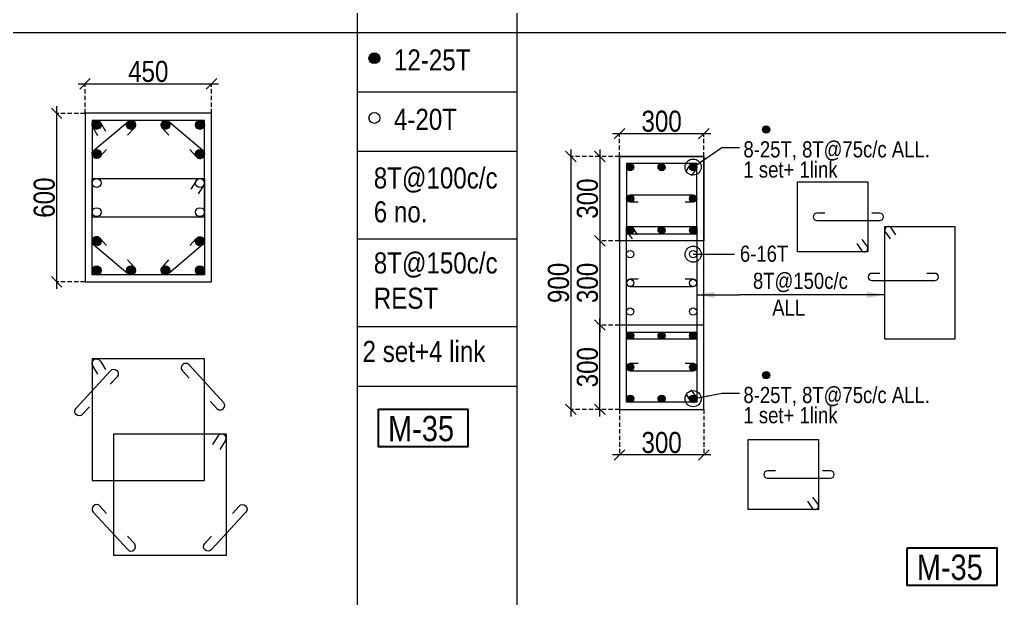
# Model space of a CAD drawing. Header units: millimetres. Extents: x 1112055 to 3390982, y -148532 to 766891.
# Drawn here: x 2098577 to 2112523, y 53853 to 62093 of the extents above; entities that cross this region are included whole.
import ezdxf
from ezdxf.enums import TextEntityAlignment as Align

# ---------------------------------------------------------------- set-up
doc = ezdxf.new("R2010")
doc.units = ezdxf.units.MM
doc.header["$PDMODE"] = 35
doc.header["$PDSIZE"] = -25
doc.linetypes.add('DASHED2', pattern=[0.375, 0.25, -0.125])
doc.linetypes.add('Hidden', pattern=[9.525, 6.35, -3.175])
for name, color, linetype, lineweight in [('B COL', 1, 'Continuous', 30), ('B COL. SIZE DIM', 220, 'Continuous', 25), ('B COLSCH', 204, 'Continuous', 20), ('B COLUMN', 1, 'Hidden', 9), ('B STEEL', 34, 'Continuous', 15), ('B-ST TEXT', 7, 'Continuous', 9)]:
    doc.layers.add(name, color=color, linetype=linetype, lineweight=lineweight)
doc.layers.add('B TEXT', color=7, linetype='Continuous')
doc.styles.add('dim inside', font='romans.shx', dxfattribs={"width": 0.8, "height": 125})
doc.styles.add('SWINC', font='swissc.ttf')
doc.styles.add('TAHOMA', font='tahoma.ttf')
doc.dimstyles.new('dim inside', dxfattribs={"dimtxt": 125, "dimasz": 100, "dimexe": 0, "dimexo": 0, "dimgap": 10, "dimtad": 0, "dimdec": 0, "dimzin": 0, "dimdsep": 46, "dimtxsty": 'dim inside', "dimblk": 'SMALL', "dimcen": 0.09, "dimadec": 0, "dimazin": 0, "dimtfac": 1, "dimtdec": 0, "dimtofl": 0, "dimtmove": 0, "dimatfit": 3, "dimfxl": 1, "dimtolj": 1, "dimtzin": 0, "dimarcsym": 2})
doc.dimstyles.new('PARESH', dxfattribs={"dimscale": 0, "dimtxt": 300, "dimasz": 150, "dimexe": 150, "dimexo": 150, "dimgap": 25, "dimtad": 1, "dimdec": 0, "dimzin": 0, "dimdsep": 46, "dimtxsty": 'TAHOMA', "dimblk": 'ARCHTICK', "dimcen": 100, "dimdle": 150, "dimclrd": 251, "dimclre": 251, "dimclrt": 6, "dimadec": 0, "dimazin": 0, "dimtfac": 1, "dimtdec": 0, "dimtix": 1, "dimtofl": 0, "dimtmove": 0, "dimatfit": 2, "dimfxl": 0.18, "dimtolj": 1, "dimtzin": 0, "dimlwd": 9, "dimlwe": 9, "dimarcsym": 0})

# ---------------------------------------------------------------- blocks, each defined once
blk = doc.blocks.new('_Oblique')
at = {"color": 0, "linetype": 'ByBlock', "lineweight": -2}
blk.add_line((-0.5, -0.5), (0.5, 0.5), dxfattribs=at)
blk = doc.blocks.new('*D3788')
at = {"layer": 'B COL. SIZE DIM', "color": 250, "lineweight": 9, "ltscale": 250, "transparency": 16777216}
blk.add_line((2099408, 61178), (2101408, 61178), dxfattribs=at)
at = {"layer": 'B COL. SIZE DIM', "color": 250, "linetype": 'DASHED2', "lineweight": 9, "ltscale": 250, "transparency": 16777216}
for p, q in [((2099508, 60758), (2099508, 61178)), ((2101308, 60758), (2101308, 61178))]:
    blk.add_line(p, q, dxfattribs=at)
at = {"layer": 'Defpoints', "color": 0, "transparency": 16777216}
for p in [(2101308, 61178), (2099508, 60758), (2101308, 60758)]:
    blk.add_point(p, dxfattribs=at)
at = {"layer": 'B COL. SIZE DIM', "color": 250, "lineweight": 9, "transparency": 16777216, "xscale": 150, "yscale": 150, "zscale": 150, "rotation": 180}
blk.add_blockref('_Oblique', (2099508, 61178), dxfattribs=at)
at = {"layer": 'B COL. SIZE DIM', "color": 250, "lineweight": 9, "transparency": 16777216, "xscale": 150, "yscale": 150, "zscale": 150}
blk.add_blockref('_Oblique', (2101308, 61178), dxfattribs=at)
at = {"layer": 'B COL. SIZE DIM', "color": 6, "transparency": 16777216, "insert": (2100408, 61353), "char_height": 300, "attachment_point": 5, "style": 'SWINC'}
blk.add_mtext('\\A1;450', dxfattribs=at)
blk = doc.blocks.new('*D3789')
at = {"layer": 'B COL. SIZE DIM', "color": 250, "lineweight": 9, "ltscale": 250, "transparency": 16777216}
blk.add_line((2099104, 60858), (2099104, 58258), dxfattribs=at)
at = {"layer": 'B COL. SIZE DIM', "color": 250, "linetype": 'DASHED2', "lineweight": 9, "ltscale": 250, "transparency": 16777216}
for p, q in [((2099508, 60758), (2099104, 60758)), ((2099508, 58358), (2099104, 58358))]:
    blk.add_line(p, q, dxfattribs=at)
at = {"layer": 'Defpoints', "color": 0, "transparency": 16777216}
for p in [(2099508, 60758), (2099104, 58358), (2099508, 58358)]:
    blk.add_point(p, dxfattribs=at)
at = {"layer": 'B COL. SIZE DIM', "color": 250, "lineweight": 9, "transparency": 16777216, "xscale": 150, "yscale": 150, "zscale": 150}
for p, rotation in [((2099104, 60758), 90), ((2099104, 58358), 270)]:
    blk.add_blockref('_Oblique', p, dxfattribs=dict(at, rotation=rotation))
at = {"layer": 'B COL. SIZE DIM', "color": 6, "transparency": 16777216, "insert": (2098929, 59558), "char_height": 300, "attachment_point": 5, "rotation": 90, "style": 'SWINC'}
blk.add_mtext('\\A1;600', dxfattribs=at)
blk = doc.blocks.new('*D3523')
at = {"layer": 'B COL. SIZE DIM', "color": 250, "lineweight": 9, "ltscale": 250, "transparency": 16777216}
blk.add_line((2107015, 60469), (2108415, 60469), dxfattribs=at)
at = {"layer": 'B COL. SIZE DIM', "color": 250, "linetype": 'DASHED2', "lineweight": 9, "ltscale": 250, "transparency": 16777216}
for p, q in [((2107115, 60144), (2107115, 60469)), ((2108315, 60144), (2108315, 60469))]:
    blk.add_line(p, q, dxfattribs=at)
at = {"layer": 'Defpoints', "color": 0, "transparency": 16777216}
for p in [(2108315, 60469), (2107115, 60144), (2108315, 60144)]:
    blk.add_point(p, dxfattribs=at)
at = {"layer": 'B COL. SIZE DIM', "color": 250, "lineweight": 9, "transparency": 16777216, "xscale": 150, "yscale": 150, "zscale": 150, "rotation": 180}
blk.add_blockref('_Oblique', (2107115, 60469), dxfattribs=at)
at = {"layer": 'B COL. SIZE DIM', "color": 250, "lineweight": 9, "transparency": 16777216, "xscale": 150, "yscale": 150, "zscale": 150}
blk.add_blockref('_Oblique', (2108315, 60469), dxfattribs=at)
at = {"layer": 'B COL. SIZE DIM', "color": 6, "transparency": 16777216, "insert": (2107715, 60644), "char_height": 300, "attachment_point": 5, "style": 'SWINC'}
blk.add_mtext('\\A1;300', dxfattribs=at)
blk = doc.blocks.new('*D3524')
at = {"layer": 'B COL. SIZE DIM', "color": 250, "lineweight": 9, "ltscale": 250, "transparency": 16777216}
blk.add_line((2106835, 59044), (2106835, 57644), dxfattribs=at)
at = {"layer": 'B COL. SIZE DIM', "color": 250, "linetype": 'DASHED2', "lineweight": 9, "ltscale": 250, "transparency": 16777216}
for p, q in [((2107115, 58944), (2106835, 58944)), ((2107115, 57744), (2106835, 57744))]:
    blk.add_line(p, q, dxfattribs=at)
at = {"layer": 'Defpoints', "color": 0, "transparency": 16777216}
for p in [(2107115, 58944), (2106835, 57744), (2107115, 57744)]:
    blk.add_point(p, dxfattribs=at)
at = {"layer": 'B COL. SIZE DIM', "color": 250, "lineweight": 9, "transparency": 16777216, "xscale": 150, "yscale": 150, "zscale": 150}
for p, rotation in [((2106835, 58944), 90), ((2106835, 57744), 270)]:
    blk.add_blockref('_Oblique', p, dxfattribs=dict(at, rotation=rotation))
at = {"layer": 'B COL. SIZE DIM', "color": 6, "transparency": 16777216, "insert": (2106660, 58344), "char_height": 300, "attachment_point": 5, "rotation": 90, "style": 'SWINC'}
blk.add_mtext('\\A1;300', dxfattribs=at)
blk = doc.blocks.new('*D3525')
at = {"layer": 'B COL. SIZE DIM', "color": 250, "lineweight": 9, "ltscale": 250, "transparency": 16777216}
blk.add_line((2106835, 60244), (2106835, 58844), dxfattribs=at)
at = {"layer": 'B COL. SIZE DIM', "color": 250, "linetype": 'DASHED2', "lineweight": 9, "ltscale": 250, "transparency": 16777216}
for p, q in [((2107115, 60144), (2106835, 60144)), ((2107115, 58944), (2106835, 58944))]:
    blk.add_line(p, q, dxfattribs=at)
at = {"layer": 'Defpoints', "color": 0, "transparency": 16777216}
for p in [(2107115, 60144), (2106835, 58944), (2107115, 58944)]:
    blk.add_point(p, dxfattribs=at)
at = {"layer": 'B COL. SIZE DIM', "color": 250, "lineweight": 9, "transparency": 16777216, "xscale": 150, "yscale": 150, "zscale": 150}
for p, rotation in [((2106835, 60144), 90), ((2106835, 58944), 270)]:
    blk.add_blockref('_Oblique', p, dxfattribs=dict(at, rotation=rotation))
at = {"layer": 'B COL. SIZE DIM', "color": 6, "transparency": 16777216, "insert": (2106660, 59544), "char_height": 300, "attachment_point": 5, "rotation": 90, "style": 'SWINC'}
blk.add_mtext('\\A1;300', dxfattribs=at)
blk = doc.blocks.new('*D3526')
at = {"layer": 'B COL. SIZE DIM', "color": 250, "lineweight": 9, "ltscale": 250, "transparency": 16777216}
blk.add_line((2106835, 56444), (2106835, 57844), dxfattribs=at)
at = {"layer": 'B COL. SIZE DIM', "color": 250, "linetype": 'DASHED2', "lineweight": 9, "ltscale": 250, "transparency": 16777216}
for p, q in [((2107115, 57744), (2106835, 57744)), ((2107115, 56544), (2106835, 56544))]:
    blk.add_line(p, q, dxfattribs=at)
at = {"layer": 'Defpoints', "color": 0, "transparency": 16777216}
for p in [(2106835, 57744), (2107115, 57744), (2107115, 56544)]:
    blk.add_point(p, dxfattribs=at)
at = {"layer": 'B COL. SIZE DIM', "color": 250, "lineweight": 9, "transparency": 16777216, "xscale": 150, "yscale": 150, "zscale": 150}
for p, rotation in [((2106835, 57744), 90), ((2106835, 56544), 270)]:
    blk.add_blockref('_Oblique', p, dxfattribs=dict(at, rotation=rotation))
at = {"layer": 'B COL. SIZE DIM', "color": 6, "transparency": 16777216, "insert": (2106660, 57144), "char_height": 300, "attachment_point": 5, "rotation": 90, "style": 'SWINC'}
blk.add_mtext('\\A1;300', dxfattribs=at)
blk = doc.blocks.new('*D3527')
at = {"layer": 'B COL. SIZE DIM', "color": 250, "lineweight": 9, "ltscale": 250, "transparency": 16777216}
blk.add_line((2106423, 60244), (2106423, 56444), dxfattribs=at)
at = {"layer": 'B COL. SIZE DIM', "color": 250, "linetype": 'DASHED2', "lineweight": 9, "ltscale": 250, "transparency": 16777216}
for p, q in [((2107115, 60144), (2106423, 60144)), ((2107115, 56544), (2106423, 56544))]:
    blk.add_line(p, q, dxfattribs=at)
at = {"layer": 'Defpoints', "color": 0, "transparency": 16777216}
for p in [(2107115, 60144), (2106423, 56544), (2107115, 56544)]:
    blk.add_point(p, dxfattribs=at)
at = {"layer": 'B COL. SIZE DIM', "color": 250, "lineweight": 9, "transparency": 16777216, "xscale": 150, "yscale": 150, "zscale": 150}
for p, rotation in [((2106423, 60144), 90), ((2106423, 56544), 270)]:
    blk.add_blockref('_Oblique', p, dxfattribs=dict(at, rotation=rotation))
at = {"layer": 'B COL. SIZE DIM', "color": 6, "transparency": 16777216, "insert": (2106248, 58344), "char_height": 300, "attachment_point": 5, "rotation": 90, "style": 'SWINC'}
blk.add_mtext('\\A1;900', dxfattribs=at)
blk = doc.blocks.new('*D3528')
at = {"layer": 'B COL. SIZE DIM', "color": 250, "linetype": 'DASHED2', "lineweight": 9, "ltscale": 250, "transparency": 16777216}
for p, q in [((2107115, 56544), (2107115, 55895)), ((2108315, 56544), (2108315, 55895))]:
    blk.add_line(p, q, dxfattribs=at)
at = {"layer": 'B COL. SIZE DIM', "color": 250, "lineweight": 9, "ltscale": 250, "transparency": 16777216}
blk.add_line((2108415, 55895), (2107015, 55895), dxfattribs=at)
at = {"layer": 'Defpoints', "color": 0, "transparency": 16777216}
for p in [(2107115, 56544), (2108315, 56544), (2107115, 55895)]:
    blk.add_point(p, dxfattribs=at)
at = {"layer": 'B COL. SIZE DIM', "color": 250, "lineweight": 9, "transparency": 16777216, "xscale": 150, "yscale": 150, "zscale": 150, "rotation": 180}
blk.add_blockref('_Oblique', (2107115, 55895), dxfattribs=at)
at = {"layer": 'B COL. SIZE DIM', "color": 250, "lineweight": 9, "transparency": 16777216, "xscale": 150, "yscale": 150, "zscale": 150}
blk.add_blockref('_Oblique', (2108315, 55895), dxfattribs=at)
at = {"layer": 'B COL. SIZE DIM', "color": 6, "transparency": 16777216, "insert": (2107715, 56070), "char_height": 300, "attachment_point": 5, "style": 'SWINC'}
blk.add_mtext('\\A1;300', dxfattribs=at)
blk = doc.blocks.new('_ArchTick')
at = {"color": 0, "linetype": 'ByBlock', "const_width": 0.15}
blk.add_lwpolyline([(-0.5, -0.5), (0.5, 0.5)], dxfattribs=at)

msp = doc.modelspace()

# ---------------------------------------------------------------- hatches: boundary and pattern name
at = {"layer": 'B STEEL', "lineweight": 9, "ltscale": 0.5}
h = msp.add_hatch(color=34, dxfattribs=at)
edge = h.paths.add_edge_path()
edge.add_arc((2103626.3, 61542.4), 76.8, 0, 360)
h = msp.add_hatch(color=34, dxfattribs=at)
edge = h.paths.add_edge_path()
edge.add_arc((2099672, 60594.2), 64, 0, 360)
h = msp.add_hatch(color=34, dxfattribs=at)
edge = h.paths.add_edge_path()
edge.add_arc((2100162.6, 60594.2), 64, 180, 540, ccw=False)
h = msp.add_hatch(color=34, dxfattribs=at)
edge = h.paths.add_edge_path()
edge.add_arc((2100653.3, 60594.2), 64, 180, 540, ccw=False)
h = msp.add_hatch(color=34, dxfattribs=at)
edge = h.paths.add_edge_path()
edge.add_arc((2101144, 60594.2), 64, 180, 540, ccw=False)
at = {"layer": 'B STEEL', "lineweight": 13}
h = msp.add_hatch(color=256, dxfattribs=at)
h.dxf.hatch_style = 1
edge = h.paths.add_edge_path()
edge.add_ellipse((2109202.3, 60527.2), major_axis=(51.4, 0), ratio=1, start_angle=0, end_angle=360)
at = {"layer": 'B STEEL', "lineweight": 30}
h = msp.add_hatch(color=34, dxfattribs=at)
edge = h.paths.add_edge_path()
edge.add_arc((2099672, 60179.9), 64, 0, 360)
h = msp.add_hatch(color=34, dxfattribs=at)
edge = h.paths.add_edge_path()
edge.add_arc((2101144, 60179.9), 64, 0, 360)
at = {"layer": 'B STEEL', "lineweight": 13}
h = msp.add_hatch(color=256, dxfattribs=at)
h.dxf.hatch_style = 1
edge = h.paths.add_edge_path()
edge.add_ellipse((2107266.9, 59992.9), major_axis=(51.4, 0), ratio=1, start_angle=0, end_angle=360)
at = {"layer": 'B STEEL'}
h = msp.add_hatch(color=256, dxfattribs=at)
h.dxf.hatch_style = 1
edge = h.paths.add_edge_path()
edge.add_ellipse((2107715.4, 59992.9), major_axis=(51.4, 0), ratio=1, start_angle=0, end_angle=360)
at = {"layer": 'B STEEL', "lineweight": 13}
h = msp.add_hatch(color=256, dxfattribs=at)
h.dxf.hatch_style = 1
edge = h.paths.add_edge_path()
edge.add_ellipse((2108164, 59992.9), major_axis=(51.4, 0), ratio=1, start_angle=0, end_angle=360)
h = msp.add_hatch(color=256, dxfattribs=at)
h.dxf.hatch_style = 1
edge = h.paths.add_edge_path()
edge.add_ellipse((2108164, 59992.9), major_axis=(51.4, 0), ratio=1, start_angle=0, end_angle=360)
h = msp.add_hatch(color=256, dxfattribs=at)
h.dxf.hatch_style = 1
edge = h.paths.add_edge_path()
edge.add_ellipse((2108164, 59992.9), major_axis=(51.4, 0), ratio=1, start_angle=0, end_angle=360)
h = msp.add_hatch(color=256, dxfattribs=at)
h.dxf.hatch_style = 1
edge = h.paths.add_edge_path()
edge.add_ellipse((2108164, 59992.9), major_axis=(51.4, 0), ratio=1, start_angle=0, end_angle=360)
h = msp.add_hatch(color=256, dxfattribs=at)
h.dxf.hatch_style = 1
edge = h.paths.add_edge_path()
edge.add_ellipse((2108164, 59992.9), major_axis=(51.4, 0), ratio=1, start_angle=0, end_angle=360)
h = msp.add_hatch(color=256, dxfattribs=at)
h.dxf.hatch_style = 1
edge = h.paths.add_edge_path()
edge.add_arc((2107266.9, 59544.3), 51.4, 0, 360, ccw=False)
at = {"layer": 'B STEEL'}
h = msp.add_hatch(color=256, dxfattribs=at)
h.dxf.hatch_style = 1
edge = h.paths.add_edge_path()
edge.add_ellipse((2108164, 59544.3), major_axis=(51.4, 0), ratio=1, start_angle=0, end_angle=360)
at = {"layer": 'B STEEL', "lineweight": 13}
h = msp.add_hatch(color=256, dxfattribs=at)
h.dxf.hatch_style = 1
edge = h.paths.add_edge_path()
edge.add_ellipse((2107266.9, 59095.7), major_axis=(51.4, 0), ratio=1, start_angle=0, end_angle=360)
h = msp.add_hatch(color=256, dxfattribs=at)
h.dxf.hatch_style = 1
edge = h.paths.add_edge_path()
edge.add_arc((2107715.4, 59095.7), 51.4, 0, 360, ccw=False)
h = msp.add_hatch(color=256, dxfattribs=at)
h.dxf.hatch_style = 1
edge = h.paths.add_edge_path()
edge.add_ellipse((2108164, 59095.7), major_axis=(51.4, 0), ratio=1, start_angle=0, end_angle=360)
at = {"layer": 'B STEEL', "lineweight": 30}
h = msp.add_hatch(color=34, dxfattribs=at)
edge = h.paths.add_edge_path()
edge.add_arc((2099672, 58936.7), 64, 0, 360)
h = msp.add_hatch(color=34, dxfattribs=at)
edge = h.paths.add_edge_path()
edge.add_arc((2101144, 58936.7), 64, 0, 360)
at = {"layer": 'B STEEL', "lineweight": 9, "ltscale": 0.5}
h = msp.add_hatch(color=34, dxfattribs=at)
edge = h.paths.add_edge_path()
edge.add_arc((2099672, 58522.3), 64, 0, 360, ccw=False)
h = msp.add_hatch(color=34, dxfattribs=at)
edge = h.paths.add_edge_path()
edge.add_arc((2100162.6, 58522.3), 64, -180, 180)
h = msp.add_hatch(color=34, dxfattribs=at)
edge = h.paths.add_edge_path()
edge.add_arc((2100653.3, 58522.3), 64, -180, 180)
h = msp.add_hatch(color=34, dxfattribs=at)
edge = h.paths.add_edge_path()
edge.add_arc((2101144, 58522.3), 64, -180, 180)
at = {"layer": 'B STEEL', "lineweight": 13}
h = msp.add_hatch(color=256, dxfattribs=at)
h.dxf.hatch_style = 1
edge = h.paths.add_edge_path()
edge.add_ellipse((2107266.9, 57592.9), major_axis=(51.4, 0), ratio=1, start_angle=0, end_angle=360)
h = msp.add_hatch(color=256, dxfattribs=at)
h.dxf.hatch_style = 1
edge = h.paths.add_edge_path()
edge.add_arc((2107715.4, 57592.9), 51.4, 0, 360)
h = msp.add_hatch(color=256, dxfattribs=at)
h.dxf.hatch_style = 1
edge = h.paths.add_edge_path()
edge.add_ellipse((2108164, 57592.9), major_axis=(51.4, 0), ratio=1, start_angle=0, end_angle=360)
h = msp.add_hatch(color=256, dxfattribs=at)
h.dxf.hatch_style = 1
edge = h.paths.add_edge_path()
edge.add_arc((2107266.9, 57144.3), 51.4, 0, 360)
at = {"layer": 'B STEEL'}
h = msp.add_hatch(color=256, dxfattribs=at)
h.dxf.hatch_style = 1
edge = h.paths.add_edge_path()
edge.add_ellipse((2108164, 57144.3), major_axis=(51.4, 0), ratio=1, start_angle=0, end_angle=360)
at = {"layer": 'B STEEL', "lineweight": 13}
h = msp.add_hatch(color=256, dxfattribs=at)
h.dxf.hatch_style = 1
edge = h.paths.add_edge_path()
edge.add_ellipse((2109202.3, 57030.1), major_axis=(51.4, 0), ratio=1, start_angle=0, end_angle=360)
h = msp.add_hatch(color=256, dxfattribs=at)
h.dxf.hatch_style = 1
edge = h.paths.add_edge_path()
edge.add_ellipse((2107266.9, 56695.7), major_axis=(51.4, 0), ratio=1, start_angle=0, end_angle=360)
at = {"layer": 'B STEEL'}
h = msp.add_hatch(color=256, dxfattribs=at)
h.dxf.hatch_style = 1
edge = h.paths.add_edge_path()
edge.add_ellipse((2107715.4, 56695.7), major_axis=(51.4, 0), ratio=1, start_angle=0, end_angle=360)
at = {"layer": 'B STEEL', "lineweight": 13}
h = msp.add_hatch(color=256, dxfattribs=at)
h.dxf.hatch_style = 1
edge = h.paths.add_edge_path()
edge.add_ellipse((2108164, 56695.7), major_axis=(51.4, 0), ratio=1, start_angle=0, end_angle=360)
h = msp.add_hatch(color=256, dxfattribs=at)
h.dxf.hatch_style = 1
edge = h.paths.add_edge_path()
edge.add_ellipse((2108164, 56695.7), major_axis=(51.4, 0), ratio=1, start_angle=0, end_angle=360)
h = msp.add_hatch(color=256, dxfattribs=at)
h.dxf.hatch_style = 1
edge = h.paths.add_edge_path()
edge.add_ellipse((2108164, 56695.7), major_axis=(51.4, 0), ratio=1, start_angle=0, end_angle=360)
h = msp.add_hatch(color=256, dxfattribs=at)
h.dxf.hatch_style = 1
edge = h.paths.add_edge_path()
edge.add_ellipse((2108164, 56695.7), major_axis=(51.4, 0), ratio=1, start_angle=0, end_angle=360)
h = msp.add_hatch(color=256, dxfattribs=at)
h.dxf.hatch_style = 1
edge = h.paths.add_edge_path()
edge.add_ellipse((2108164, 56695.7), major_axis=(51.4, 0), ratio=1, start_angle=0, end_angle=360)

# ---------------------------------------------------------------- linework, layer by layer
at = {"layer": 'B COL', "lineweight": 13}
for points in [[(2107115.4, 56544.3), (2108315.4, 56544.3), (2108315.4, 60144.3), (2107115.4, 60144.3)], [(2107115.4, 60144.3), (2108315.4, 60144.3), (2108315.4, 58944.3), (2107115.4, 58944.3)], [(2107115.4, 60144.3), (2108315.4, 60144.3), (2108315.4, 58944.3), (2107115.4, 58944.3)], [(2107115.4, 56544.3), (2108315.4, 56544.3), (2108315.4, 57744.3), (2107115.4, 57744.3)]]:
    msp.add_lwpolyline(points, close=True, dxfattribs=at)
at = {"layer": 'B COLSCH', "color": 250, "lineweight": 0}
for p, q in [((2103380.1, 86630.3), (2103380.1, 28951.4)), ((2105654.4, 86630.3), (2105654.4, 21698.7)), ((2079293.2, 61910.7), (2221391.2, 61910.7)), ((2103380.1, 61065.7), (2105654.4, 61065.7)), ((2103380.1, 60220.7), (2105654.4, 60220.7)), ((2103380.1, 58971), (2105654.4, 58971)), ((2103380.1, 57721.2), (2105654.4, 57721.2)), ((2103380.1, 56876.2), (2105654.4, 56876.2))]:
    msp.add_line(p, q, dxfattribs=at)
at = {"layer": 'B COLUMN', "color": 1, "linetype": 'ByBlock', "lineweight": 20}
msp.add_lwpolyline([(2099508, 58358.3), (2101308, 58358.3), (2101308, 60758.3), (2099508, 60758.3)], close=True, dxfattribs=at)
at = {"layer": 'B STEEL', "color": 34, "lineweight": 9, "ltscale": 0.5}
for points in [[(2099608, 59287), (2101208, 59287), (2101208, 60658.3), (2099608, 60658.3)], [(2099608, 59829.5), (2101208, 59829.5), (2101208, 58458.3), (2099608, 58458.3)], [(2099608, 55531.2), (2101208, 55531.2), (2101208, 57262.4), (2099608, 57262.4)], [(2099916.5, 56193.6), (2101516.5, 56193.6), (2101516.5, 54462.4), (2099916.5, 54462.4)]]:
    msp.add_lwpolyline(points, close=True, dxfattribs=at)
for points in [[(2099692.2, 60439.2), (2099617.5, 60560.7, -1), (2099726.5, 60627.8), (2099801.3, 60506.3)], [(2099815.6, 60241.6), (2099719.1, 60136.6, -1), (2099624.8, 60223.1), (2100115.5, 60637.5, -1), (2100209.8, 60550.9), (2100113.3, 60445.9)], [(2101000.3, 60241.6), (2101096.8, 60136.6, 1), (2101191.1, 60223.1), (2100700.5, 60637.5, 1), (2100606.1, 60550.9), (2100702.6, 60445.9)], [(2101123.7, 59610.4), (2101198.5, 59731.9, 1), (2101089.4, 59799), (2101014.7, 59677.5)], [(2099815.6, 58874.9), (2099719.1, 58980, 1), (2099624.8, 58893.4), (2100115.5, 58479, 1), (2100209.8, 58565.6), (2100113.3, 58670.7)], [(2101000.3, 58874.9), (2101096.8, 58980, -1), (2101191.1, 58893.4), (2100700.5, 58479, -1), (2100606.1, 58565.6), (2100702.6, 58670.7)], [(2099692.2, 57043.4), (2099617.5, 57164.8, -1), (2099726.5, 57232), (2099801.3, 57110.5)], [(2101288.1, 56662.1), (2101384.5, 56557, 1), (2101478.9, 56643.6), (2100988.2, 57178, 1), (2100893.9, 57091.4), (2100990.4, 56986.4)], [(2099570.3, 56578.5), (2099473.8, 56473.4, -1), (2099379.5, 56560), (2099870.2, 57094.4, -1), (2099964.5, 57007.8), (2099868, 56902.7)], [(2101432.3, 55974.6), (2101507, 56096.1, 1), (2101398, 56163.2), (2101323.2, 56041.7)], [(2099815.6, 55062.7), (2099719.1, 55167.8, 1), (2099624.8, 55081.2), (2100115.5, 54546.8, 1), (2100209.8, 54633.4), (2100113.3, 54738.5)], [(2101605.8, 55062.7), (2101702.3, 55167.8, -1), (2101796.6, 55081.2), (2101306, 54546.8, -1), (2101211.7, 54633.4), (2101308.1, 54738.5)]]:
    msp.add_lwpolyline(points, format="xyb", dxfattribs=at)
at = {"layer": 'B STEEL', "lineweight": 13}
for points in [[(2107215.4, 59044.3), (2108215.4, 59044.3), (2108215.4, 60044.3), (2107215.4, 60044.3)], [(2109651.1, 59785.2), (2110651.1, 59785.2), (2110651.1, 58785.2), (2109651.1, 58785.2)], [(2107215.4, 57644.3), (2108215.4, 57644.3), (2108215.4, 56644.3), (2107215.4, 56644.3)], [(2108947.5, 56116.7), (2109947.5, 56116.7), (2109947.5, 55116.7), (2108947.5, 55116.7)]]:
    msp.add_lwpolyline(points, close=True, dxfattribs=at)
for points in [[(2108058.4, 59924.1), (2108123.2, 60024.1, -1), (2108204.9, 59961.7), (2108135.9, 59866.8)], [(2107381.4, 59492.9), (2107266.9, 59492.9, -1), (2107266.9, 59595.7), (2108164, 59595.7, -1), (2108164, 59492.9), (2108049.5, 59492.9)], [(2110038.9, 59336.6), (2109924.3, 59336.6, 1), (2109924.3, 59233.8), (2110821.5, 59233.8, 1), (2110821.5, 59336.6), (2110706.9, 59336.6)], [(2110494.1, 58905.3), (2110558.8, 58805.4, 1), (2110640.5, 58867.8), (2110571.5, 58962.7)], [(2107381.4, 57195.7), (2107266.9, 57195.7, 1), (2107266.9, 57092.9), (2108164, 57092.9, 1), (2108164, 57195.7), (2108049.5, 57195.7)], [(2108058.4, 56764.5), (2108123.2, 56664.5, 1), (2108204.9, 56726.9), (2108135.9, 56821.8)], [(2109335.3, 55668.1), (2109220.8, 55668.1, 1), (2109220.8, 55565.2), (2110117.9, 55565.2, 1), (2110117.9, 55668.1), (2110003.4, 55668.1)], [(2109790.5, 55236.8), (2109855.3, 55136.8, 1), (2109937, 55199.3), (2109868, 55294.2)]]:
    msp.add_lwpolyline(points, format="xyb", dxfattribs=at)
at = {"layer": 'B STEEL', "color": 3, "lineweight": 13}
for points in [[(2108215.4, 57541.5), (2107215.4, 57541.5), (2107215.4, 59147.1), (2108215.4, 59147.1)], [(2111890.2, 57541.5), (2110890.2, 57541.5), (2110890.2, 59147.1), (2111890.2, 59147.1)]]:
    msp.add_lwpolyline(points, close=True, dxfattribs=at)
for points in [[(2107372.5, 59026.9), (2107307.7, 59126.9, 1), (2107226, 59064.5), (2107295, 58969.6)], [(2111047.2, 59026.9), (2110982.4, 59126.9, 1), (2110900.7, 59064.5), (2110969.8, 58969.6)], [(2110820.9, 58480.1), (2110706.3, 58480.1, 1), (2110706.3, 58377.2), (2111603.5, 58377.2, 1), (2111603.5, 58480.1), (2111488.9, 58480.1)], [(2107381.4, 58395.1), (2107266.9, 58395.1, 1), (2107266.9, 58292.3), (2108164, 58292.3, 1), (2108164, 58395.1), (2108049.5, 58395.1)]]:
    msp.add_lwpolyline(points, format="xyb", dxfattribs=at)
at = {"layer": 'B STEEL', "color": 34, "lineweight": 9, "ltscale": 0.5}
for centre, radius in [((2103626.3, 61542.4), 76.8), ((2103626.3, 60692.2), 76.8), ((2099672, 60594.2), 64), ((2100162.6, 60594.2), 64), ((2100653.3, 60594.2), 64), ((2101144, 60594.2), 64), ((2099672, 60179.9), 64), ((2101144, 60179.9), 64), ((2099672, 59765.5), 64), ((2101144, 59765.5), 64), ((2099672, 59351.1), 64), ((2101144, 59351.1), 64), ((2099672, 58936.7), 64), ((2101144, 58936.7), 64), ((2099672, 58522.3), 64), ((2100162.6, 58522.3), 64), ((2100653.3, 58522.3), 64), ((2101144, 58522.3), 64)]:
    msp.add_circle(centre, radius, dxfattribs=at)
at = {"layer": 'B STEEL', "lineweight": 13}
for centre in [(2109202.3, 60527.2), (2107266.9, 59992.9), (2107715.4, 59992.9), (2108164, 59992.9), (2107266.9, 59544.3), (2108164, 59544.3), (2107266.9, 59095.7), (2107715.4, 59095.7), (2108164, 59095.7), (2107266.9, 58752.9), (2108164, 58752.9), (2107266.9, 58343.7), (2108164, 58343.7), (2107266.9, 57935.7), (2108164, 57935.7), (2107266.9, 57592.9), (2107715.4, 57592.9), (2108164, 57592.9), (2107266.9, 57144.3), (2108164, 57144.3), (2109202.3, 57030.1), (2107266.9, 56695.7), (2107715.4, 56695.7), (2108164, 56695.7)]:
    msp.add_circle(centre, 51.4, dxfattribs=at)
at = {"layer": 'B TEXT', "color": 1}
for points in [[(2103683.7, 56547.2), (2104958.3, 56547.2), (2104958.3, 56009.2), (2103683.7, 56009.2)], [(2111209.4, 54572.5), (2112484, 54572.5), (2112484, 54034.5), (2111209.4, 54034.5)]]:
    msp.add_lwpolyline(points, close=True, dxfattribs=at)

# ---------------------------------------------------------------- texts
at = {"layer": 'B TEXT', "style": 'SWINC'}
for s, p in [('12-25T', (2103904.9, 61367.9)), ('4-20T', (2103904.9, 60522.9)), ('8T@100c/c', (2103617.9, 59688)), ('6 no.', (2103617.9, 59206.3)), ('8T@150c/c', (2103617.9, 58478.1)), ('REST', (2103617.9, 57975.8)), ('2 set+4 link', (2103458.3, 57218.7))]:
    msp.add_text(s, height=300, dxfattribs=at).set_placement(p)
at = {"layer": 'B TEXT', "lineweight": 15, "style": 'SWINC'}
for s, p in [('8-25T, 8T@75c/c ALL.', (2108879.1, 60062.2)), ('1 set+ 1link', (2108879.1, 59774.1)), ('6-16T', (2108829.5, 58575.6)), ('8T@150c/c', (2109015, 58189.1)), ('ALL', (2109289.5, 57808.3)), ('8-25T, 8T@75c/c ALL.', (2108879.1, 56565.1)), ('1 set+ 1link', (2108879.1, 56277))]:
    msp.add_text(s, height=230, dxfattribs=at).set_placement(p, align=Align.BOTTOM_LEFT)
at = {"layer": 'B TEXT', "color": 1, "style": 'SWINC'}
for p in [(2103821.1, 55982.7), (2111346.8, 54008)]:
    msp.add_text('M-35', height=360, dxfattribs=at).set_placement(p, align=Align.BOTTOM_LEFT)

# ---------------------------------------------------------------- dimensions: what is measured, and where the dimension line sits
at = {"layer": 'B COL. SIZE DIM', "color": 250, "ltscale": 250}
for base, p1, p2, picture, middle in [((2101308, 61178.2), (2099508, 60758.3), (2101308, 60758.3), '*D3788', (2100408, 61353.2)), ((2108315.4, 60469.2), (2107115.4, 60144.3), (2108315.4, 60144.3), '*D3523', (2107715.4, 60644.2)), ((2107115.4, 55894.8), (2108315.4, 56544.3), (2107115.4, 56544.3), '*D3528', (2107715.4, 56069.8))]:
    dim = msp.add_linear_dim(base=base, p1=p1, p2=p2, dimstyle='dim inside', override={"dimtxt": 300, "dimasz": 150, "dimgap": 25, "dimtad": 3, "dimlfac": 0.25, "dimtxsty": 'SWINC', "dimblk1": 'Oblique', "dimblk2": 'Oblique', "dimsah": 1, "dimdle": 100, "dimclrd": 250, "dimclre": 250, "dimclrt": 6, "dimfxl": 1000, "dimlwd": 9, "dimlwe": 9}, dxfattribs=at)
    dim.commit()
    dim.dimension.update_dxf_attribs({"geometry": picture, "text_midpoint": middle})
for base, p1, p2, angle, picture, middle in [((2099104.1, 58358.3), (2099508, 60758.3), (2099508, 58358.3), 90, '*D3789', (2098929.1, 59558.3)), ((2106422.7, 56544.3), (2107115.4, 60144.3), (2107115.4, 56544.3), 90, '*D3527', (2106247.7, 58344.3)), ((2106834.9, 58944.3), (2107115.4, 60144.3), (2107115.4, 58944.3), 90, '*D3525', (2106659.9, 59544.3)), ((2106834.9, 57744.3), (2107115.4, 58944.3), (2107115.4, 57744.3), 90, '*D3524', (2106659.9, 58344.3)), ((2106834.9, 57744.3), (2107115.4, 56544.3), (2107115.4, 57744.3), 270, '*D3526', (2106659.9, 57144.3))]:
    dim = msp.add_linear_dim(base=base, p1=p1, p2=p2, angle=angle, dimstyle='dim inside', override={"dimtxt": 300, "dimasz": 150, "dimgap": 25, "dimtad": 3, "dimlfac": 0.25, "dimtxsty": 'SWINC', "dimblk1": 'Oblique', "dimblk2": 'Oblique', "dimsah": 1, "dimdle": 100, "dimclrd": 250, "dimclre": 250, "dimclrt": 6, "dimfxl": 1000, "dimlwd": 9, "dimlwe": 9}, dxfattribs=at)
    dim.commit()
    dim.dimension.update_dxf_attribs({"geometry": picture, "text_midpoint": middle})

# ---------------------------------------------------------------- leaders
at = {"layer": 'B-ST TEXT', "lineweight": 15}
for points, override in [([(2108164, 59992.9), (2108571.2, 60272.5), (2108825.6, 60272.5)], {"dimscale": 1, "dimasz": 230, "dimtad": 0, "dimclrd": 0, "dimldrblk": 'Origin', "dimtfill": 2}), ([(2108164, 58752.9), (2108752.4, 58752.9)], {"dimscale": 1, "dimasz": 230, "dimtad": 0, "dimclrd": 0, "dimldrblk": 'Origin', "dimtfill": 2}), ([(2108215.4, 58174.1), (2108824.7, 58174.1)], {"dimscale": 1, "dimasz": 250, "dimtad": 0, "dimclrd": 0, "dimtfill": 2}), ([(2110890.2, 58174.1), (2108824.7, 58174.1)], {"dimscale": 1, "dimasz": 250, "dimtad": 0, "dimclrd": 0, "dimtfill": 2}), ([(2108164, 56695.7), (2108571.2, 56775.3), (2108825.6, 56775.3)], {"dimscale": 1, "dimasz": 230, "dimtad": 0, "dimclrd": 0, "dimldrblk": 'Origin', "dimtfill": 2})]:
    msp.add_leader(points, dimstyle='PARESH', override=override, dxfattribs=at)

doc.saveas('drawing.dxf')
